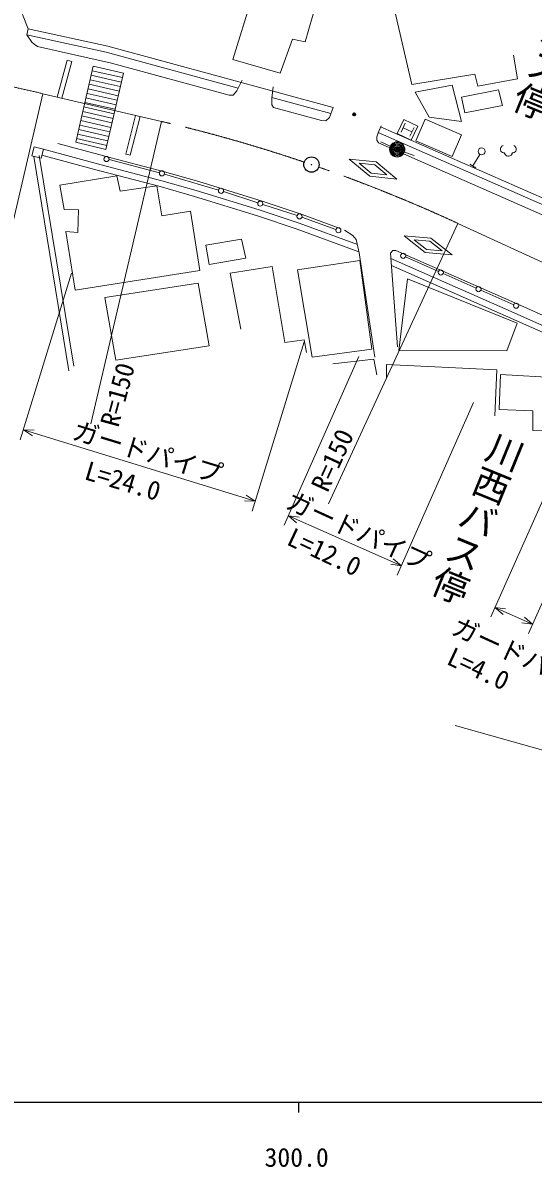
# Model space of a CAD drawing. Units: millimetres, scale not verified. Extents: x 40000 to 680000, y 20000 to 380000.
# Drawn here: x 341276 to 390777, y 198715 to 309638 of the extents above; entities that cross this region are included whole.
import ezdxf
from ezdxf.enums import TextEntityAlignment as Align

# ---------------------------------------------------------------- set-up
doc = ezdxf.new("R2010")
doc.units = ezdxf.units.MM
doc.header["$LTSCALE"] = 1000
doc.linetypes.add('CHAIN', pattern=[18.5, 12, -1.5, 3.5, -1.5])
for name, color, linetype, lineweight in [('M-BGD', 7, 'Continuous', 13), ('M-BMK', 2, 'CHAIN', 13), ('M-BMK-SRVR', 3, 'Continuous', 25), ('M-STR-HTXT', 7, 'Continuous', 13), ('M-TTL-BAND', 7, 'Continuous', 25)]:
    doc.layers.add(name, color=color, linetype=linetype, lineweight=lineweight)
doc.styles.add('@ＭＳ ゴシック', font='')
doc.styles.add('ＭＳ ゴシック', font='')
doc.styles.get('@ＭＳ ゴシック').set_extended_font_data('@MS Gothic')
doc.styles.get('ＭＳ ゴシック').set_extended_font_data('MS Gothic')

msp = doc.modelspace()

# ---------------------------------------------------------------- linework, layer by layer
at = {"layer": 'M-BGD'}
for p, q in [((363828, 313123), (361638, 306105)), ((379000, 303657), (377147, 311734)), ((369723, 311495), (368656, 307790)), ((341795, 309073), (341229, 310457)), ((341795, 309073), (341667, 308486)), ((341667, 308486), (349362, 306812)), ((341667, 308486), (342149, 307779)), ((341795, 309073), (349508, 307394)), ((342149, 307779), (342378, 307569)), ((342378, 307569), (342688, 307358)), ((342688, 307358), (349881, 305737)), ((349508, 307394), (371364, 301420)), ((367421, 308070), (366242, 304758)), ((368656, 307790), (367421, 308070)), ((349362, 306812), (362163, 303313)), ((388881, 306520), (389274, 304219)), ((344619, 302449), (345585, 306010)), ((346024, 305910), (345057, 302347)), ((345585, 306010), (346024, 305910)), ((346408, 298062), (348108, 305436)), ((348108, 305436), (351029, 304772)), ((361296, 302617), (349881, 305737)), ((366242, 304758), (361638, 306105)), ((347804, 304121), (350725, 303457)), ((347906, 304559), (350826, 303895)), ((348007, 304998), (350927, 304334)), ((351029, 304772), (349321, 297378)), ((362538, 304098), (362045, 303065)), ((385119, 304668), (379000, 303657)), ((385400, 303489), (385119, 304668)), ((389274, 304219), (385400, 303489)), ((347602, 303244), (350522, 302580)), ((347703, 303682), (350623, 303018)), ((362045, 303065), (361669, 302642)), ((365544, 303440), (365426, 302337)), ((379337, 302927), (382930, 303601)), ((379337, 302927), (380684, 300513)), ((382930, 303601), (383828, 300064)), ((383828, 302422), (387421, 303152)), ((387421, 303152), (387814, 301636)), ((343227, 302775), (336330, 273268)), ((350218, 301264), (347299, 301928)), ((350320, 301703), (347400, 302367)), ((347501, 302805), (350421, 302141)), ((361669, 302642), (361296, 302617)), ((365426, 302337), (365426, 301679)), ((365435, 302419), (371156, 300855)), ((383828, 302422), (384165, 300906)), ((346996, 300613), (349914, 299949)), ((350030, 300384), (347097, 301051)), ((347198, 301490), (350117, 300826)), ((351261, 296923), (352210, 300675)), ((365426, 301679), (365592, 301443)), ((370239, 300173), (365592, 301443)), ((371364, 301420), (371012, 300463)), ((387814, 301636), (384165, 300906)), ((349712, 299072), (346794, 299736)), ((349813, 299510), (346895, 300174)), ((347877, 270776), (354728, 300086)), ((352648, 300572), (351700, 296820)), ((370651, 300154), (370239, 300173)), ((371012, 300463), (370651, 300154)), ((376036, 299670), (375729, 298973)), ((411090, 284137), (375983, 299550)), ((377594, 298924), (378243, 300276)), ((378375, 299901), (377969, 299055)), ((378243, 300276), (379595, 299627)), ((379220, 299495), (378814, 298650)), ((379595, 299627), (378946, 298275)), ((380291, 300289), (379393, 298211)), ((380291, 300289), (383828, 298773)), ((383828, 300064), (380684, 300513)), ((349408, 297757), (346491, 298420)), ((346592, 298859), (349509, 298195)), ((349611, 298634), (346693, 299297)), ((375729, 298973), (375606, 298584)), ((375606, 298584), (375627, 298277)), ((375741, 299001), (410849, 283588)), ((378946, 298275), (377594, 298924)), ((378172, 299478), (379017, 299073)), ((383828, 298773), (382930, 296695)), ((342375, 297629), (342156, 296758)), ((343269, 297405), (342375, 297629)), ((343051, 296534), (343269, 297405)), ((343269, 297405), (348882, 295869)), ((349119, 296737), (344673, 297953)), ((349321, 297378), (346408, 298062)), ((375627, 298277), (375775, 298003)), ((375775, 298003), (410487, 282764)), ((376912, 297685), (376005, 298108)), ((382930, 296695), (379393, 298211)), ((342156, 296758), (343051, 296534)), ((342332, 296690), (345745, 275913)), ((342855, 296776), (346208, 276363)), ((348723, 295290), (343111, 296826)), ((355003, 295209), (349108, 296740)), ((349632, 296379), (354522, 295118)), ((351261, 296923), (351700, 296820)), ((374947, 294773), (372940, 296442)), ((372940, 296442), (375534, 296154)), ((378299, 297118), (379242, 296785)), ((385607, 296895), (384926, 295771)), ((348731, 295288), (354608, 293762)), ((354766, 294341), (348882, 295869)), ((358347, 294247), (355003, 295209)), ((375412, 295865), (373901, 296033)), ((373901, 296033), (375070, 295062)), ((376581, 294894), (375070, 295062)), ((375412, 295865), (376581, 294894)), ((375534, 296154), (377541, 294485)), ((384635, 295947), (385212, 295597)), ((350391, 294811), (344848, 293905)), ((350391, 294811), (350711, 293319)), ((358091, 293384), (354766, 294341)), ((355004, 294985), (360259, 293432)), ((364484, 292366), (358347, 294247)), ((377541, 294485), (374947, 294773)), ((344848, 293905), (345274, 291560)), ((354282, 293852), (350711, 293319)), ((354762, 290920), (354282, 293852)), ((354608, 293762), (357920, 292809)), ((364208, 291509), (358091, 293384)), ((360737, 293284), (364067, 292199)), ((357920, 292809), (364025, 290938)), ((368366, 291057), (364484, 292366)), ((364543, 292045), (367873, 290961)), ((345274, 291560), (346660, 291506)), ((346660, 291506), (346606, 289321)), ((357533, 291400), (354762, 290920)), ((358440, 285643), (357533, 291400)), ((364025, 290938), (367870, 289641)), ((368068, 290207), (364208, 291509)), ((368346, 290799), (371648, 289616)), ((372053, 289711), (368366, 291057)), ((367870, 289641), (373880, 287448)), ((373726, 288143), (368068, 290207)), ((383486, 290199), (370926, 263005)), ((372488, 289540), (373281, 289027)), ((346606, 289321), (345434, 289428)), ((345434, 289428), (346340, 283724)), ((359026, 288095), (362491, 288681)), ((362491, 288681), (362917, 286816)), ((373281, 289027), (373614, 288646)), ((373614, 288646), (373899, 287363)), ((380309, 287379), (378254, 288989)), ((378254, 288989), (380855, 288776)), ((380741, 288484), (379226, 288608)), ((379226, 288608), (380423, 287671)), ((380741, 288484), (381938, 287547)), ((380855, 288776), (382910, 287166)), ((359026, 288095), (359346, 286229)), ((373899, 287363), (375420, 277237)), ((377155, 287562), (376943, 287313)), ((376943, 287313), (377623, 278231)), ((377455, 287583), (377155, 287562)), ((388715, 282622), (377455, 287583)), ((382910, 287166), (380309, 287379)), ((381938, 287547), (380423, 287671)), ((362917, 286816), (359346, 286229)), ((367909, 285699), (373972, 286606)), ((373972, 286606), (375135, 277998)), ((376981, 286808), (388350, 281800)), ((378398, 286958), (381594, 285546)), ((346340, 283724), (358440, 285643)), ((361371, 285377), (365476, 286016)), ((362437, 279940), (361371, 285377)), ((365476, 286016), (366701, 278660)), ((369336, 277237), (367909, 285699)), ((388107, 281251), (377031, 286130)), ((382051, 285344), (385247, 283932)), ((349219, 283025), (358280, 284417)), ((358280, 284417), (359346, 278341)), ((377756, 277895), (378583, 284818)), ((378583, 284818), (389235, 280540)), ((349219, 283025), (350284, 276955)), ((385705, 283730), (388900, 282319)), ((388350, 281800), (402537, 275456)), ((402285, 276555), (388715, 282622)), ((402291, 274909), (388107, 281251)), ((388241, 277848), (389235, 280540)), ((366701, 278660), (368567, 278927)), ((368567, 278927), (368780, 277701)), ((359346, 278341), (350284, 276955)), ((375135, 277998), (369336, 277237)), ((377756, 277895), (388241, 277848)), ((371332, 276572), (375325, 277047)), ((375325, 277047), (375611, 275526)), ((376561, 276524), (387257, 276001)), ((376561, 276524), (376561, 275193)), ((387257, 276001), (387067, 271533)), ((387598, 275537), (387485, 272150)), ((401376, 274774), (387598, 275537)), ((387485, 272150), (390759, 272037)), ((390759, 272037), (390759, 270118)), ((390759, 270118), (393525, 270061))]:
    msp.add_line(p, q, dxfattribs=at)
at = {"layer": 'M-BGD', "linetype": 'CHAIN'}
for p, q in [((387652, 297566), (387626, 297449)), ((387626, 297449), (387626, 297333)), ((387626, 297333), (387652, 297213)), ((387742, 297701), (387652, 297566)), ((387858, 297761), (387742, 297701)), ((389006, 297701), (388890, 297761)), ((389096, 297566), (389006, 297701)), ((389126, 297449), (389096, 297566)), ((389096, 297213), (389126, 297333)), ((389126, 297333), (389126, 297449)), ((387652, 297213), (387712, 297127)), ((387712, 297127), (387798, 297067)), ((387798, 297067), (387918, 297041)), ((387918, 297041), (387975, 297041)), ((387975, 297041), (388023, 296951)), ((388023, 296951), (388083, 296846)), ((388083, 296846), (388200, 296756)), ((388200, 296756), (388316, 296729)), ((388316, 296729), (388428, 296729)), ((388428, 296729), (388522, 296756)), ((388522, 296756), (388638, 296816)), ((388638, 296816), (388695, 296876)), ((388695, 296876), (388725, 296951)), ((388725, 296951), (388773, 297041)), ((388773, 297041), (388833, 297041)), ((388833, 297041), (388950, 297067)), ((388950, 297067), (389036, 297127)), ((389036, 297127), (389096, 297213))]:
    msp.add_line(p, q, dxfattribs=at)
at = {"layer": 'M-BGD'}
for centre, radius in [((373414, 300773), 150), ((373414, 300773), 131), ((373414, 300773), 112), ((373414, 300773), 93.8), ((373414, 300773), 75), ((373414, 300773), 56.2), ((373414, 300772), 37.5), ((373414, 300773), 18.8), ((377591, 297368), 746), ((377591, 297368), 660), ((377591, 297368), 574), ((377591, 297368), 484), ((377591, 297368), 398), ((377591, 297368), 292), ((377591, 297368), 202), ((377591, 297368), 116), ((377591, 297368), 22.5), ((385781, 297182), 335), ((349389, 296441), 249), ((354764, 295056), 249), ((369273, 295903), 22.5), ((360499, 293361), 249), ((364305, 292122), 249), ((368111, 290883), 249), ((371884, 289532), 249), ((378169, 287059), 249), ((381823, 285445), 249), ((385476, 283831), 249), ((389129, 282218), 249)]:
    msp.add_circle(centre, radius, dxfattribs=at)
at = {"layer": 'M-BMK'}
for p, q in [((354728, 300086), (343227, 302775)), ((383486, 290199), (402923, 281221))]:
    msp.add_line(p, q, dxfattribs=at)
for centre, radius, start, end in [((297708, 108023), 200000, 76.84442, 91.22757), ((320588, 154023), 150000, 71.34726, 76.84415), ((320588, 154023), 150000, 65.20819, 70.77429)]:
    msp.add_arc(centre, radius, start, end, dxfattribs=at)
at = {"layer": 'M-BMK-SRVR'}
msp.add_circle((369273, 295903), 746, dxfattribs=at)
at = {"layer": 'M-STR-HTXT'}
for p, q in [((345993, 285383), (341030, 269224)), ((363524, 262315), (368558, 278705)), ((373864, 277312), (366630, 260935)), ((377590, 256094), (384990, 272846)), ((342195, 269612), (341323, 270180)), ((341323, 270180), (342363, 270159)), ((341323, 270180), (363817, 263271)), ((394188, 268958), (386668, 252055)), ((390317, 250432), (397779, 267204)), ((363817, 263271), (362778, 263292)), ((362946, 263839), (363817, 263271)), ((367833, 261183), (367034, 261850)), ((367034, 261850), (368064, 261707)), ((367034, 261850), (377994, 257009)), ((377196, 257676), (377994, 257009)), ((377994, 257009), (376964, 257152)), ((387871, 252300), (387074, 252969)), ((387074, 252969), (388104, 252823)), ((387074, 252969), (390723, 251345)), ((389926, 252015), (390723, 251345)), ((390723, 251345), (389694, 251492)), ((452769, 222017), (383226, 241525))]:
    msp.add_line(p, q, dxfattribs=at)
at = {"layer": 'M-TTL-BAND'}
for p, q in [((40000, 205000), (579000, 205000)), ((368000, 205000), (368000, 204000))]:
    msp.add_line(p, q, dxfattribs=at)

# ---------------------------------------------------------------- texts
at = {"layer": 'M-BGD'}
for s, height, rotation, style, p in [('川西バス停', 2566, 247.8, '@ＭＳ ゴシック', (394714, 317376)), ('R=150', 1833, 74.8, 'ＭＳ ゴシック', (351058, 270205)), ('R=150', 1833, 65.3, 'ＭＳ ゴシック', (371332, 263803)), ('川西バス停', 2566, 247.8, '@ＭＳ ゴシック', (386796, 270460))]:
    msp.add_text(s, height=height, rotation=rotation, dxfattribs=dict(at, style=style)).set_placement(p, align=Align.BOTTOM_LEFT)
at = {"layer": 'M-STR-HTXT', "style": 'ＭＳ ゴシック'}
for s, rotation, p in [('ガードパイプ', 343, (345787, 268821)), ('L=24.0', 343.4, (346977, 264897)), ('ガードパイプ', 335.4, (366403, 262177)), ('L=12.0', 334.9, (366522, 258610)), ('ガードパイプ', 335.4, (382501, 249958)), ('L=4.0', 334.9, (382033, 247029))]:
    msp.add_text(s, height=1833, rotation=rotation, dxfattribs=at).set_placement(p, align=Align.BOTTOM_LEFT)
at = {"layer": 'M-TTL-BAND', "style": 'ＭＳ ゴシック'}
msp.add_text('300.0', height=1833, dxfattribs=at).set_placement((364719, 198195), align=Align.BOTTOM_LEFT)

doc.saveas('drawing.dxf')
